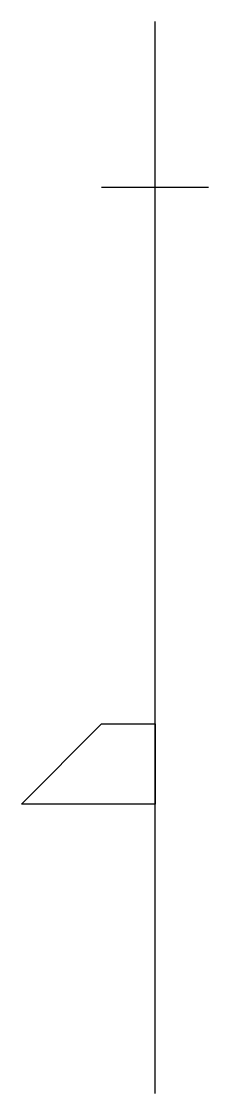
# Model space of a CAD drawing. Header units: millimetres. Extents: x -2.5 to 1, y -20 to 0.
import ezdxf

# ---------------------------------------------------------------- set-up
doc = ezdxf.new("R2010")
doc.units = ezdxf.units.MM
doc.layers.get('0').update_dxf_attribs({"linetype": 'CONTINUOUS'})

msp = doc.modelspace()

# ---------------------------------------------------------------- linework, layer by layer
for p, q in [((0, -20), (0, 0)), ((1, -3.1), (-1, -3.1))]:
    msp.add_line(p, q)
msp.add_lwpolyline([(0, -14.6), (-2.5, -14.6), (-1, -13.1), (0, -13.1)], close=True)

doc.saveas('drawing.dxf')
